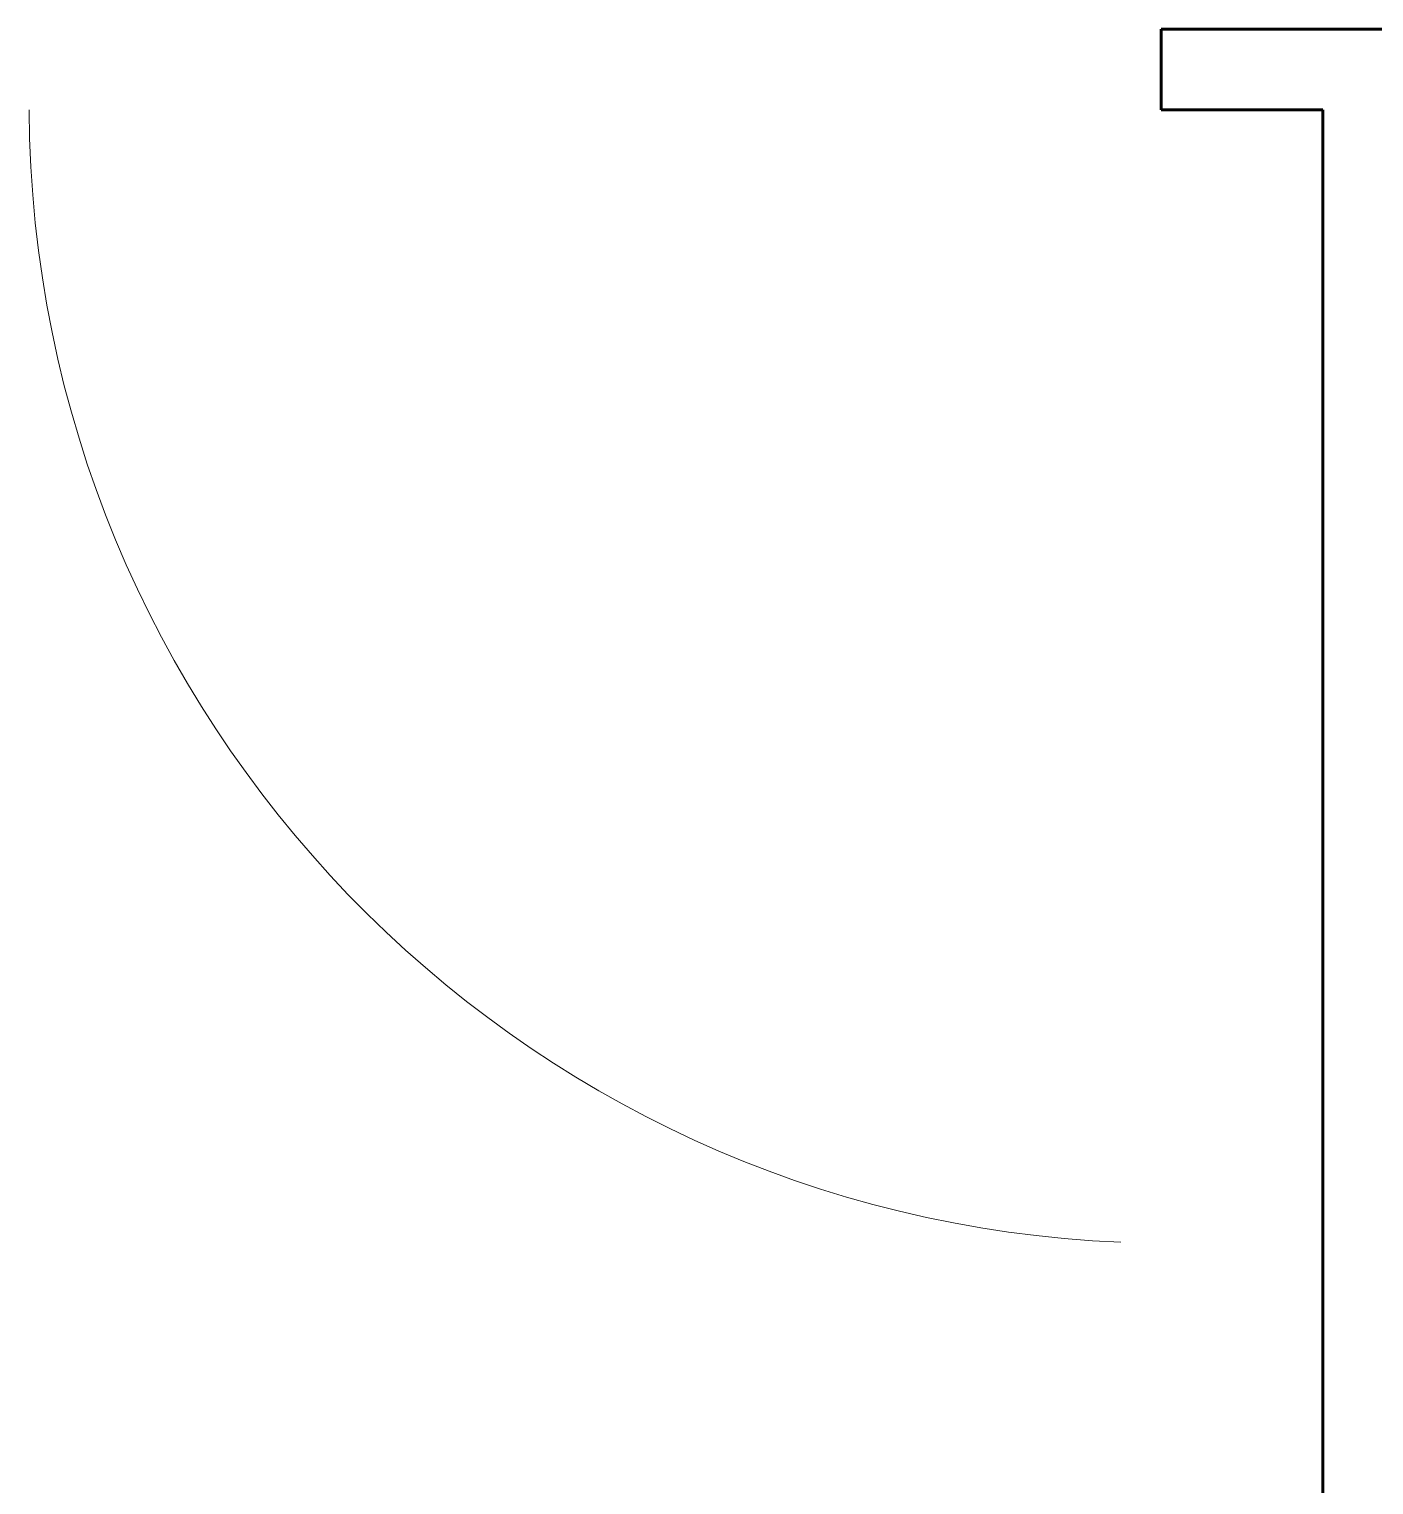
# Model space of a CAD drawing. Header units: metres. Extents: x 78 to 178, y -74 to 157.
# Drawn here: x 118.708 to 119.539, y 28.406 to 29.306 of the extents above; entities that cross this region are included whole.
import ezdxf

# ---------------------------------------------------------------- set-up
doc = ezdxf.new("R2010")
doc.units = ezdxf.units.M
doc.layers.add('envolvente', color=164, linetype='Continuous', lineweight=60)
doc.layers.add('puertas', color=15, linetype='Continuous', lineweight=9)

msp = doc.modelspace()

# ---------------------------------------------------------------- linework, layer by layer
at = {"layer": 'envolvente'}
for p, q in [((119.60784, 29.30601), (119.40784, 29.30601)), ((119.40784, 29.30601), (119.40784, 29.25601)), ((119.50784, 29.25601), (119.40784, 29.25601)), ((119.50784, 29.25601), (119.50784, 27.50601))]:
    msp.add_line(p, q, dxfattribs=at)
at = {"layer": 'puertas'}
msp.add_arc((119.41235, 29.25991), 0.70451, 180.31692, 267.59983, dxfattribs=at)

doc.saveas('drawing.dxf')
